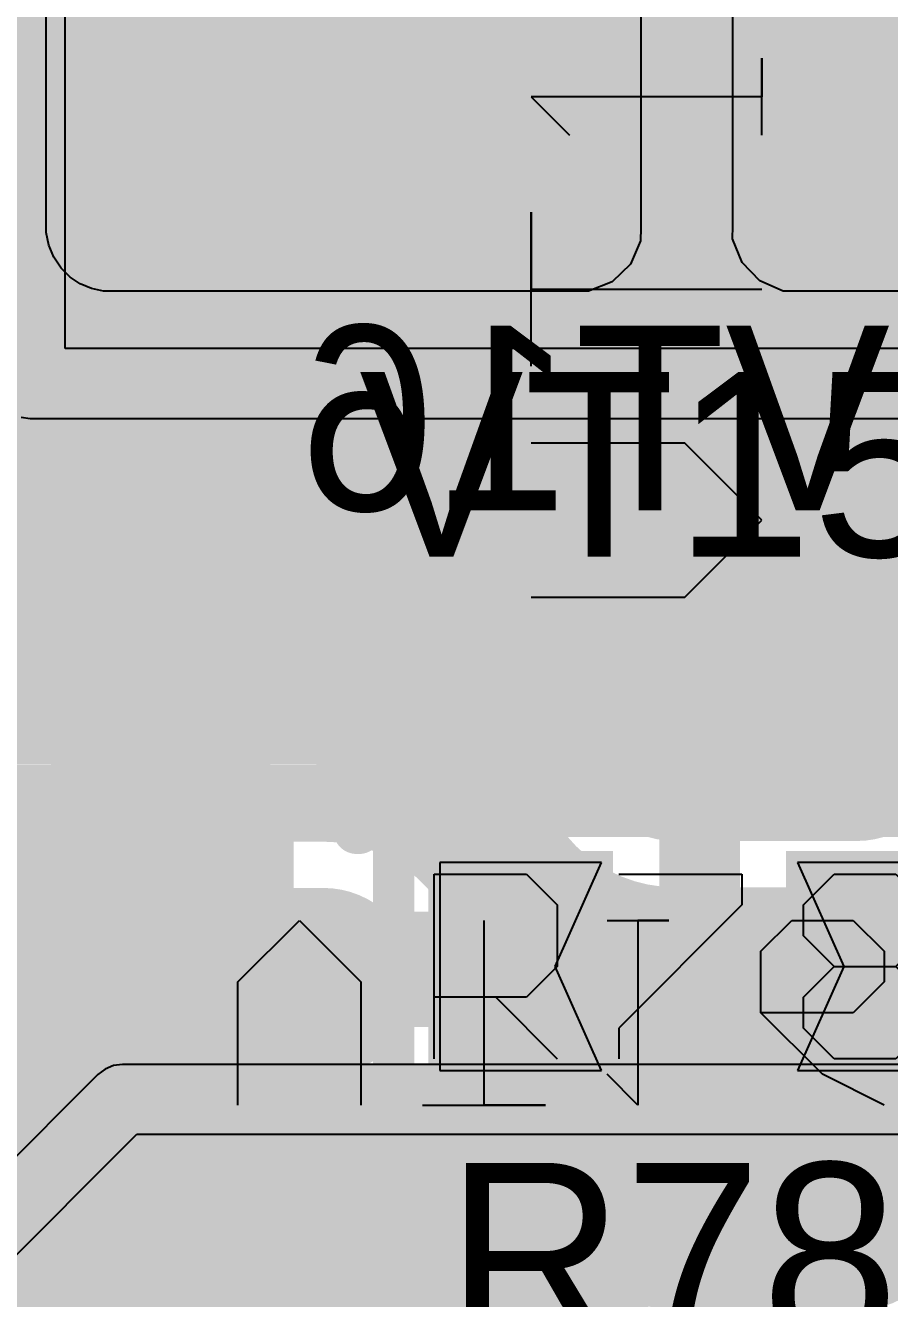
# Model space of a CAD drawing. Header units: millimetres. Extents: x 0.11 to 5.67, y 0.55 to 4.24.
# Drawn here: x 1.012 to 1.1594, y 3.2347 to 3.4518 of the extents above; entities that cross this region are included whole.
import ezdxf

# ---------------------------------------------------------------- set-up
doc = ezdxf.new("R2010")
doc.units = ezdxf.units.MM
doc.header["$MEASUREMENT"] = 0
for name, color, linetype in [('BottomLayer', 5, 'Continuous'), ('BottomOverlay', 54, 'Continuous'), ('BottomPaste', 16, 'Continuous'), ('BottomSolder', 6, 'Continuous'), ('InternalPlane1', 76, 'Continuous'), ('InternalPlane2', 16, 'Continuous'), ('Mechanical1', 6, 'Continuous'), ('Mechanical3', 76, 'Continuous'), ('MultiLayer', 9, 'Continuous'), ('TopLayer', 1, 'Continuous'), ('TopOverlay', 2, 'Continuous'), ('TopPaste', 8, 'Continuous'), ('TopSolder', 216, 'Continuous'), ('ViaHoleLayer', 16, 'Continuous')]:
    doc.layers.add(name, color=color, linetype=linetype)

# ---------------------------------------------------------------- blocks, each defined once
blk = doc.blocks.new('SOT_23_123__B_50')
at = {"layer": 'BottomLayer', "const_width": 0.02807}
for points in [[(0.06125, 0.04134), (0.03027, 0.04134)], [(-0.02975, 0.00134), (-0.06073, 0.00134)], [(0.06125, -0.03866), (0.03027, -0.03866)]]:
    blk.add_lwpolyline(points, dxfattribs=at)
at = {"layer": 'BottomLayer', "const_width": 0.01404}
for points in [[(0.02325, 0.04134, 1), (0.03729, 0.04134, 1)], [(0.05423, 0.04134, 1), (0.06827, 0.04134, 1)], [(-0.06775, 0.00134, 1), (-0.05371, 0.00134, 1)], [(-0.03677, 0.00134, 1), (-0.02273, 0.00134, 1)], [(0.02325, -0.03866, 1), (0.03729, -0.03866, 1)], [(0.05423, -0.03866, 1), (0.06827, -0.03866, 1)]]:
    blk.add_lwpolyline(points, format="xyb", close=True, dxfattribs=at)
at = {"layer": 'BottomOverlay', "const_width": 0.01}
for points in [[(-0.02424, 0.06134), (0.01576, 0.06134)], [(-0.02424, 0.03134), (-0.02424, 0.06134)], [(0.02576, -0.00866), (0.02576, 0.01134)], [(-0.02424, -0.05866), (-0.02424, -0.02866)], [(-0.02424, -0.05866), (0.01576, -0.05866)]]:
    blk.add_lwpolyline(points, dxfattribs=at)
at = {"layer": 'BottomOverlay', "const_width": 0.005}
for points in [[(-0.02674, 0.06134, 1), (-0.02174, 0.06134, 1)], [(-0.02674, 0.06134, 1), (-0.02174, 0.06134, 1)], [(0.01326, 0.06134, 1), (0.01826, 0.06134, 1)], [(-0.02674, 0.03134, 1), (-0.02174, 0.03134, 1)], [(0.02326, 0.01134, 1), (0.02826, 0.01134, 1)], [(0.02326, -0.00866, 1), (0.02826, -0.00866, 1)], [(-0.02674, -0.02866, 1), (-0.02174, -0.02866, 1)], [(-0.02674, -0.05866, 1), (-0.02174, -0.05866, 1)], [(-0.02674, -0.05866, 1), (-0.02174, -0.05866, 1)], [(0.01326, -0.05866, 1), (0.01826, -0.05866, 1)]]:
    blk.add_lwpolyline(points, format="xyb", close=True, dxfattribs=at)
at = {"layer": 'BottomPaste', "const_width": 0.02807}
for points in [[(0.06125, 0.04134), (0.03027, 0.04134)], [(-0.02975, 0.00134), (-0.06073, 0.00134)], [(0.06125, -0.03866), (0.03027, -0.03866)]]:
    blk.add_lwpolyline(points, dxfattribs=at)
at = {"layer": 'BottomPaste', "const_width": 0.01404}
for points in [[(0.02325, 0.04134, 1), (0.03729, 0.04134, 1)], [(0.05423, 0.04134, 1), (0.06827, 0.04134, 1)], [(-0.06775, 0.00134, 1), (-0.05371, 0.00134, 1)], [(-0.03677, 0.00134, 1), (-0.02273, 0.00134, 1)], [(0.02325, -0.03866, 1), (0.03729, -0.03866, 1)], [(0.05423, -0.03866, 1), (0.06827, -0.03866, 1)]]:
    blk.add_lwpolyline(points, format="xyb", close=True, dxfattribs=at)
at = {"layer": 'BottomSolder', "const_width": 0.03201}
for points in [[(0.06125, 0.04134), (0.03027, 0.04134)], [(-0.02975, 0.00134), (-0.06073, 0.00134)], [(0.06125, -0.03866), (0.03027, -0.03866)]]:
    blk.add_lwpolyline(points, dxfattribs=at)
at = {"layer": 'BottomSolder', "const_width": 0.016}
for points in [[(0.02227, 0.04134, 1), (0.03827, 0.04134, 1)], [(0.05325, 0.04134, 1), (0.06925, 0.04134, 1)], [(-0.06873, 0.00134, 1), (-0.05273, 0.00134, 1)], [(-0.03775, 0.00134, 1), (-0.02175, 0.00134, 1)], [(0.02227, -0.03866, 1), (0.03827, -0.03866, 1)], [(0.05325, -0.03866, 1), (0.06925, -0.03866, 1)]]:
    blk.add_lwpolyline(points, format="xyb", close=True, dxfattribs=at)
at = {"layer": 'Mechanical3'}
for p, q in [((-0.04429, 0.00132), (-0.0338, 0.01181)), ((-0.0338, 0.01181), (-0.0233, 0.00132)), ((-0.00231, -0.01967), (-0.00231, 0.01181)), ((0.01868, 0.01181), (0.02918, 0.01181)), ((0.02918, 0.01181), (0.02393, 0.01181)), ((0.02393, 0.01181), (0.02393, -0.01967)), ((0.04492, 0.00656), (0.05017, 0.01181)), ((0.05017, 0.01181), (0.06066, 0.01181)), ((0.06066, 0.01181), (0.06591, 0.00656)), ((0.04492, -0.00393), (0.04492, 0.00656)), ((0.06591, 0.00656), (0.06591, 0.00132)), ((-0.04429, -0.01967), (-0.04429, 0.00132)), ((-0.0233, 0.00132), (-0.0233, -0.01967)), ((0.06591, 0.00132), (0.06066, -0.00393)), ((0.05541, -0.01443), (0.04492, -0.00393)), ((0.06066, -0.00393), (0.04492, -0.00393)), ((0.02393, -0.01967), (0.01868, -0.01443)), ((0.06591, -0.01967), (0.05541, -0.01443)), ((-0.01281, -0.01967), (0.00819, -0.01967)), ((0.00819, -0.01967), (-0.00231, -0.01967))]:
    blk.add_line(p, q, dxfattribs=at)
blk = doc.blocks.new('D_PAK_TO_252AA__51')
at = {"layer": 'Mechanical1', "const_width": 0.00197}
blk.add_lwpolyline([(-0.23031, 0.1437), (-0.23031, -0.1437)], dxfattribs=at)
at = {"layer": 'Mechanical3'}
for p, q in [((-0.11319, 0.02656), (-0.11319, 0.00032)), ((-0.08695, 0.00032), (-0.08695, 0.02656)), ((-0.07383, 0.02656), (-0.04759, 0.02656)), ((-0.04759, 0.02656), (-0.06071, 0.02656)), ((-0.06071, 0.02656), (-0.06071, -0.0128)), ((-0.02791, 0.02656), (-0.03447, 0.02)), ((-0.02791, -0.0128), (-0.02791, 0.02656)), ((-0.11319, 0.00032), (-0.10007, -0.0128)), ((-0.10007, -0.0128), (-0.08695, 0.00032)), ((-0.03447, -0.0128), (-0.02136, -0.0128)), ((-0.02136, -0.0128), (-0.02791, -0.0128))]:
    blk.add_line(p, q, dxfattribs=at)
at = {"layer": 'TopLayer', "const_width": 0.03937}
blk.add_lwpolyline([(-0.15453, 0.08976), (-0.1998, 0.08976)], dxfattribs=at)
at = {"layer": 'TopLayer'}
for points, const_width in [([(-0.20965, 0.08976, 1), (-0.18996, 0.08976, 1)], 0.01969), ([(-0.16437, 0.08976, 1), (-0.14469, 0.08976, 1)], 0.01969), ([(-0.05556, 0.09833, 1), (-0.04464, 0.09833, 1)], 0.01093)]:
    blk.add_lwpolyline(points, format="xyb", close=True, dxfattribs=dict(at, const_width=const_width))
for points in [[(-0.0501, -0.10925), (0.20758, -0.10925), (-0.0501, 0.10925), (0.20758, 0.10925)], [(-0.06102, -0.09833), (0.2185, -0.09833), (-0.06102, 0.09833), (0.2185, 0.09833)]]:
    blk.add_solid(points, dxfattribs=at)
at = {"layer": 'TopOverlay', "const_width": 0.00787}
blk.add_lwpolyline([(-0.11909, 0.13189), (-0.11909, -0.13189)], dxfattribs=at)
at = {"layer": 'TopPaste'}
for p, q in [((-0.05528, 0.10797), (-0.05323, 0.10882)), ((-0.05323, 0.10882), (-0.05105, 0.10925)), ((-0.05105, 0.10925), (-0.04994, 0.10925)), ((-0.04994, 0.10925), (-0.04993, 0.10925)), ((-0.04993, 0.10925), (0.06, 0.10925)), ((-0.05792, 0.10594), (-0.05713, 0.10673)), ((-0.05713, 0.10673), (-0.05528, 0.10797)), ((-0.05982, 0.10347), (-0.05866, 0.1052)), ((-0.05866, 0.1052), (-0.05792, 0.10594)), ((-0.05792, 0.10594), (-0.05792, 0.10594)), ((-0.06062, 0.10153), (-0.05982, 0.10347)), ((-0.06103, 0.09948), (-0.06062, 0.10153)), ((-0.06103, 0.09844), (-0.06103, 0.09948)), ((-0.06103, 0.01898), (-0.06103, 0.09844)), ((-0.06106, 0.0168), (-0.06103, 0.01898)), ((-0.06103, 0.01898), (-0.06103, 0.01898)), ((-0.05947, 0.01276), (-0.06106, 0.0168)), ((-0.05644, 0.00964), (-0.05947, 0.01276)), ((-0.05245, 0.00791), (-0.05644, 0.00964)), ((-0.05028, 0.00788), (-0.05245, 0.00791)), ((0.05976, 0.00788), (-0.05028, 0.00788)), ((-0.05618, -0.00941), (-0.05214, -0.0078)), ((-0.05214, -0.0078), (-0.04996, -0.00784)), ((-0.04996, -0.00784), (-0.04996, -0.00784)), ((-0.04996, -0.00784), (0.06008, -0.00784)), ((-0.05931, -0.01245), (-0.05618, -0.00941)), ((-0.06103, -0.01644), (-0.05931, -0.01245)), ((-0.06106, -0.01862), (-0.06103, -0.01644)), ((-0.06106, -0.09835), (-0.06106, -0.01862))]:
    blk.add_line(p, q, dxfattribs=at)
at = {"layer": 'TopPaste', "const_width": 0.04535}
blk.add_lwpolyline([(-0.15453, 0.08976), (-0.1998, 0.08976)], dxfattribs=at)
at = {"layer": 'TopPaste', "const_width": 0.02268}
for points in [[(-0.21114, 0.08976, 1), (-0.18846, 0.08976, 1)], [(-0.16587, 0.08976, 1), (-0.14319, 0.08976, 1)]]:
    blk.add_lwpolyline(points, format="xyb", close=True, dxfattribs=at)
at = {"layer": 'TopSolder', "const_width": 0.04331}
blk.add_lwpolyline([(-0.15453, 0.08976), (-0.1998, 0.08976)], dxfattribs=at)
at = {"layer": 'TopSolder'}
for points, const_width in [([(-0.21063, 0.08976, 1), (-0.18898, 0.08976, 1)], 0.02165), ([(-0.16535, 0.08976, 1), (-0.1437, 0.08976, 1)], 0.02165), ([(-0.05655, 0.09833, 1), (-0.04365, 0.09833, 1)], 0.01289)]:
    blk.add_lwpolyline(points, format="xyb", close=True, dxfattribs=dict(at, const_width=const_width))
for points in [[(-0.0501, -0.11122), (0.20758, -0.11122), (-0.0501, 0.11122), (0.20758, 0.11122)], [(-0.06299, -0.09833), (0.22047, -0.09833), (-0.06299, 0.09833), (0.22047, 0.09833)]]:
    blk.add_solid(points, dxfattribs=at)
blk = doc.blocks.new('RC0603_98')
at = {"layer": 'Mechanical3'}
for p, q in [((-0.04528, -0.01575), (-0.04528, 0.01574)), ((-0.04528, 0.01574), (-0.02953, 0.01574)), ((-0.02953, 0.01574), (-0.02429, 0.01049)), ((-0.01379, 0.01574), (0.0072, 0.01574)), ((0.0072, 0.01574), (0.0072, 0.01049)), ((0.0177, 0.01049), (0.02294, 0.01574)), ((0.02294, 0.01574), (0.03344, 0.01574)), ((0.03344, 0.01574), (0.03869, 0.01049)), ((-0.02429, 0.01049), (-0.02429, -0.00001)), ((0.0072, 0.01049), (-0.01379, -0.0105)), ((0.0177, 0.00524), (0.0177, 0.01049)), ((0.03869, 0.01049), (0.03869, 0.00524)), ((0.02294, -0.00001), (0.0177, 0.00524)), ((0.03869, 0.00524), (0.03344, -0.00001)), ((-0.02429, -0.00001), (-0.02953, -0.00525)), ((0.0177, -0.00525), (0.02294, -0.00001)), ((0.02294, -0.00001), (0.03344, -0.00001)), ((0.03344, -0.00001), (0.03869, -0.00525)), ((-0.02953, -0.00525), (-0.04528, -0.00525)), ((-0.03478, -0.00525), (-0.02429, -0.01575)), ((0.0177, -0.0105), (0.0177, -0.00525)), ((0.03869, -0.00525), (0.03869, -0.0105)), ((-0.01379, -0.0105), (-0.01379, -0.01575)), ((0.02294, -0.01575), (0.0177, -0.0105)), ((0.03869, -0.0105), (0.03344, -0.01575)), ((0.03344, -0.01575), (0.02294, -0.01575))]:
    blk.add_line(p, q, dxfattribs=at)
at = {"layer": 'TopLayer'}
for points in [[(-0.04429, -0.01772), (-0.01673, -0.01772), (-0.04429, 0.01772), (-0.01673, 0.01772)], [(0.04427, 0.01772), (0.01671, 0.01772), (0.04427, -0.01772), (0.01671, -0.01772)]]:
    blk.add_solid(points, dxfattribs=at)
at = {"layer": 'TopOverlay', "const_width": 0.00701}
for points in [[(-0.05217, -0.02559), (-0.05217, 0.02559)], [(-0.05217, 0.02559), (0.05217, 0.02559)], [(0.05217, -0.02559), (0.05217, 0.02559)], [(-0.05217, -0.02559), (0.05217, -0.02559)]]:
    blk.add_lwpolyline(points, dxfattribs=at)
at = {"layer": 'TopOverlay', "const_width": 0.0035}
for points in [[(-0.05392, 0.02559, 1), (-0.05041, 0.02559, 1)], [(-0.05392, 0.02559, 1), (-0.05041, 0.02559, 1)], [(0.05041, 0.02559, 1), (0.05392, 0.02559, 1)], [(0.05041, 0.02559, 1), (0.05392, 0.02559, 1)], [(-0.05392, -0.02559, 1), (-0.05041, -0.02559, 1)], [(-0.05392, -0.02559, 1), (-0.05041, -0.02559, 1)], [(0.05041, -0.02559, 1), (0.05392, -0.02559, 1)], [(0.05041, -0.02559, 1), (0.05392, -0.02559, 1)]]:
    blk.add_lwpolyline(points, format="xyb", close=True, dxfattribs=at)
at = {"layer": 'TopPaste'}
for p, q in [((-0.04429, 0.01772), (-0.04429, -0.01772)), ((-0.01673, 0.01772), (-0.04429, 0.01772)), ((-0.02461, 0), (-0.01673, 0.01772)), ((0.04427, 0.01772), (0.01671, 0.01772)), ((0.01671, 0.01772), (0.02458, 0)), ((0.04427, -0.01772), (0.04427, 0.01772)), ((-0.01673, -0.01772), (-0.02461, 0)), ((0.02458, 0), (0.01671, -0.01772)), ((-0.04429, -0.01772), (-0.01673, -0.01772)), ((0.01671, -0.01772), (0.04427, -0.01772))]:
    blk.add_line(p, q, dxfattribs=at)
at = {"layer": 'TopSolder'}
for points in [[(-0.04626, -0.01969), (-0.01476, -0.01969), (-0.04626, 0.01969), (-0.01476, 0.01969)], [(0.04624, 0.01969), (0.01474, 0.01969), (0.04624, -0.01969), (0.01474, -0.01969)]]:
    blk.add_solid(points, dxfattribs=at)

msp = doc.modelspace()

# ---------------------------------------------------------------- linework, layer by layer
at = {"layer": 'BottomLayer'}
for points, const_width in [([(0.72047, 3.4557), (2.58723, 3.4557)], 0.00787), ([(0.72047, 3.44783), (2.58936, 3.44783)], 0.00787), ([(0.72047, 3.43995), (2.59325, 3.43995)], 0.00787), ([(0.72047, 3.43208), (2.59959, 3.43208)], 0.00787), ([(0.80794, 3.4242), (2.61066, 3.4242)], 0.00787), ([(0.81586, 3.41633), (2.8063, 3.41633)], 0.00787), ([(0.8218, 3.40846), (1.73055, 3.40846)], 0.00787), ([(0.82967, 3.40058), (1.72484, 3.40058)], 0.00787), ([(0.83755, 3.39271), (1.72261, 3.39271)], 0.00787), ([(0.84542, 3.38483), (1.72244, 3.38483)], 0.00787), ([(0.85244, 3.37696), (1.72052, 3.37696)], 0.00787), ([(0.85556, 3.36909), (1.71265, 3.36909)], 0.00787), ([(0.85602, 3.36121), (1.70477, 3.36121)], 0.00787), ([(1.12279, 3.35656), (1.15377, 3.35656)], 0.00787), ([(0.85602, 3.35334), (1.1098, 3.35334)], 0.00787), ([(0.9227, 3.34546), (1.10056, 3.34546)], 0.00787), ([(0.93364, 3.33759), (1.09642, 3.33759)], 0.00787), ([(1.13828, 3.32874), (1.13877, 3.32825)], 0.01969), ([(1.13877, 3.32825), (1.21309, 3.32825)], 0.01969), ([(0.93832, 3.32972), (1.09499, 3.32972)], 0.00787), ([(0.99287, 3.32184), (1.09584, 3.32184)], 0.00787), ([(1.03179, 3.31656), (1.06277, 3.31656)], 0.00787), ([(1.0137, 3.31397), (1.02007, 3.31397)], 0.00787), ([(1.07449, 3.31397), (1.09922, 3.31397)], 0.00787), ([(1.08451, 3.30609), (1.10664, 3.30609)], 0.00787), ([(1.12279, 3.30093), (1.15377, 3.30093)], 0.00787), ([(1.08892, 3.29822), (1.32998, 3.29822)], 0.00787), ([(0.99311, 3.2874), (1.04594, 3.2874)], 0.01969), ([(1.04594, 3.2874), (1.04728, 3.28874)], 0.01969), ([(1.09054, 3.29035), (1.18209, 3.29035)], 0.00787), ([(1.08987, 3.28247), (1.18209, 3.28247)], 0.00787), ([(1.08672, 3.2746), (1.18209, 3.2746)], 0.00787), ([(1.12279, 3.27459), (1.15377, 3.27459)], 0.00787), ([(1.13828, 3.24874), (1.13828, 3.27065)], 0.00787), ([(1.07977, 3.26672), (1.10422, 3.26672)], 0.00787), ([(1.01481, 3.26378), (1.01951, 3.26378)], 0.00787), ([(1.03179, 3.26093), (1.06277, 3.26093)], 0.00787), ([(1.00786, 3.25885), (1.099, 3.25885)], 0.00787), ([(1.09843, 3.25), (1.13702, 3.25)], 0.01969), ([(1.13702, 3.25), (1.13828, 3.24874)], 0.01969), ([(0.95013, 3.25098), (1.09704, 3.25098)], 0.00787), ([(1.10088, 3.24874), (1.13828, 3.24874)], 0.00787), ([(1.13828, 3.22683), (1.13828, 3.24874)], 0.00787), ([(1.13828, 3.24874), (1.17568, 3.24874)], 0.00787), ([(0.95257, 3.2431), (1.09756, 3.2431)], 0.00787), ([(0.95276, 3.23523), (1.10075, 3.23523)], 0.00787)]:
    msp.add_lwpolyline(points, dxfattribs=dict(at, const_width=const_width))
at = {"layer": 'BottomLayer', "const_width": 0.00787}
for points in [[(1.12279, 3.30093, -1), (1.12279, 3.35656)], [(1.15377, 3.35656, -0.148295), (1.16922, 3.35187)], [(1.01481, 3.26378, -2.369096), (1.01611, 3.31172)], [(1.01611, 3.31172, -0.150774), (1.03179, 3.31656)], [(1.06277, 3.31656, -0.414214), (1.09059, 3.28874)], [(1.16763, 3.30463, -0.131182), (1.15377, 3.30093)], [(1.09059, 3.28874, -0.414214), (1.06277, 3.26093)], [(1.12279, 3.22289, -1), (1.12279, 3.27459)], [(1.15377, 3.27459, -0.414214), (1.17962, 3.24874)], [(1.03179, 3.26093, -0.11475), (1.01951, 3.26378)], [(1.17962, 3.24874, -0.414214), (1.15377, 3.22289)]]:
    msp.add_lwpolyline(points, format="xyb", dxfattribs=at)
at = {"layer": 'BottomLayer'}
for points, const_width in [([(1.12082, 3.35656, 1), (1.12476, 3.35656, 1)], 0.00394), ([(1.12082, 3.35656, 1), (1.12476, 3.35656, 1)], 0.00394), ([(1.1518, 3.35656, 1), (1.15574, 3.35656, 1)], 0.00394), ([(1.1518, 3.35656, 1), (1.15574, 3.35656, 1)], 0.00394), ([(1.10783, 3.35334, 1), (1.11177, 3.35334, 1)], 0.00394), ([(1.09859, 3.34546, 1), (1.10253, 3.34546, 1)], 0.00394), ([(1.09445, 3.33759, 1), (1.09839, 3.33759, 1)], 0.00394), ([(1.13336, 3.32874, 1), (1.1432, 3.32874, 1)], 0.00984), ([(1.13385, 3.32825, 1), (1.14369, 3.32825, 1)], 0.00984), ([(1.13385, 3.32825, 1), (1.14369, 3.32825, 1)], 0.00984), ([(1.09302, 3.32972, 1), (1.09696, 3.32972, 1)], 0.00394), ([(1.09387, 3.32184, 1), (1.09781, 3.32184, 1)], 0.00394), ([(1.02982, 3.31656, 1), (1.03376, 3.31656, 1)], 0.00394), ([(1.02982, 3.31656, 1), (1.03376, 3.31656, 1)], 0.00394), ([(1.0608, 3.31656, 1), (1.06474, 3.31656, 1)], 0.00394), ([(1.0608, 3.31656, 1), (1.06474, 3.31656, 1)], 0.00394), ([(1.01173, 3.31397, 1), (1.01567, 3.31397, 1)], 0.00394), ([(1.0181, 3.31397, 1), (1.02204, 3.31397, 1)], 0.00394), ([(1.07252, 3.31397, 1), (1.07645, 3.31397, 1)], 0.00394), ([(1.09725, 3.31397, 1), (1.10119, 3.31397, 1)], 0.00394), ([(1.01415, 3.31172, 1), (1.01808, 3.31172, 1)], 0.00394), ([(1.01415, 3.31172, 1), (1.01808, 3.31172, 1)], 0.00394), ([(1.08254, 3.30609, 1), (1.08648, 3.30609, 1)], 0.00394), ([(1.10467, 3.30609, 1), (1.10861, 3.30609, 1)], 0.00394), ([(1.12082, 3.30093, 1), (1.12476, 3.30093, 1)], 0.00394), ([(1.12082, 3.30093, 1), (1.12476, 3.30093, 1)], 0.00394), ([(1.1518, 3.30093, 1), (1.15574, 3.30093, 1)], 0.00394), ([(1.1518, 3.30093, 1), (1.15574, 3.30093, 1)], 0.00394), ([(1.08695, 3.29822, 1), (1.09089, 3.29822, 1)], 0.00394), ([(1.04102, 3.2874, 1), (1.05086, 3.2874, 1)], 0.00984), ([(1.04102, 3.2874, 1), (1.05086, 3.2874, 1)], 0.00984), ([(1.04236, 3.28874, 1), (1.0522, 3.28874, 1)], 0.00984), ([(1.08857, 3.29035, 1), (1.09251, 3.29035, 1)], 0.00394), ([(1.08862, 3.28874, 1), (1.09256, 3.28874, 1)], 0.00394), ([(1.08862, 3.28874, 1), (1.09256, 3.28874, 1)], 0.00394), ([(1.0879, 3.28247, 1), (1.09184, 3.28247, 1)], 0.00394), ([(1.08475, 3.2746, 1), (1.08869, 3.2746, 1)], 0.00394), ([(1.12082, 3.27459, 1), (1.12476, 3.27459, 1)], 0.00394), ([(1.12082, 3.27459, 1), (1.12476, 3.27459, 1)], 0.00394), ([(1.1518, 3.27459, 1), (1.15574, 3.27459, 1)], 0.00394), ([(1.1518, 3.27459, 1), (1.15574, 3.27459, 1)], 0.00394), ([(1.13631, 3.27065, 1), (1.14025, 3.27065, 1)], 0.00394), ([(1.0778, 3.26672, 1), (1.08174, 3.26672, 1)], 0.00394), ([(1.10225, 3.26672, 1), (1.10619, 3.26672, 1)], 0.00394), ([(1.01284, 3.26378, 1), (1.01678, 3.26378, 1)], 0.00394), ([(1.01284, 3.26378, 1), (1.01678, 3.26378, 1)], 0.00394), ([(1.01755, 3.26378, 1), (1.02148, 3.26378, 1)], 0.00394), ([(1.01755, 3.26378, 1), (1.02148, 3.26378, 1)], 0.00394), ([(1.02982, 3.26093, 1), (1.03376, 3.26093, 1)], 0.00394), ([(1.02982, 3.26093, 1), (1.03376, 3.26093, 1)], 0.00394), ([(1.0608, 3.26093, 1), (1.06474, 3.26093, 1)], 0.00394), ([(1.0608, 3.26093, 1), (1.06474, 3.26093, 1)], 0.00394), ([(1.09252, 3.25, 1), (1.10433, 3.25, 1)], 0.01181), ([(1.09703, 3.25885, 1), (1.10097, 3.25885, 1)], 0.00394), ([(1.0935, 3.25, 1), (1.10335, 3.25, 1)], 0.00984), ([(1.1321, 3.25, 1), (1.14194, 3.25, 1)], 0.00984), ([(1.1321, 3.25, 1), (1.14194, 3.25, 1)], 0.00984), ([(1.13336, 3.24874, 1), (1.1432, 3.24874, 1)], 0.00984), ([(1.09507, 3.25098, 1), (1.09901, 3.25098, 1)], 0.00394), ([(1.09891, 3.24874, 1), (1.10285, 3.24874, 1)], 0.00394), ([(1.13631, 3.24874, 1), (1.14025, 3.24874, 1)], 0.00394), ([(1.13631, 3.24874, 1), (1.14025, 3.24874, 1)], 0.00394), ([(1.13631, 3.24874, 1), (1.14025, 3.24874, 1)], 0.00394), ([(1.13631, 3.24874, 1), (1.14025, 3.24874, 1)], 0.00394), ([(1.09559, 3.2431, 1), (1.09953, 3.2431, 1)], 0.00394), ([(1.09879, 3.23523, 1), (1.10272, 3.23523, 1)], 0.00394)]:
    msp.add_lwpolyline(points, format="xyb", close=True, dxfattribs=dict(at, const_width=const_width))
at = {"layer": 'InternalPlane1', "const_width": 0.02984}
msp.add_lwpolyline([(0.9772, 3.28839, 1), (1.00705, 3.28839, 1)], format="xyb", close=True, dxfattribs=at)
at = {"layer": 'InternalPlane2'}
for p, q in [((1.01875, 3.3967), (1.01875, 3.50197)), ((1.22982, 3.3967), (1.01875, 3.3967)), ((1.01125, 3.38499), (1.0128, 3.38479)), ((1.0128, 3.38479), (1.23228, 3.38479)), ((1.02433, 3.27291), (0.96724, 3.21583)), ((1.02557, 3.27386), (1.02433, 3.27291)), ((1.027, 3.27445), (1.02557, 3.27386)), ((1.02854, 3.27466), (1.027, 3.27445)), ((1.32332, 3.27466), (1.02854, 3.27466)), ((0.97741, 3.20915), (1.03101, 3.26274)), ((1.03101, 3.26274), (1.32579, 3.26274))]:
    msp.add_line(p, q, dxfattribs=at)
at = {"layer": 'InternalPlane2', "const_width": 0.01181}
for points in [[(1.0128, 3.39075), (1.0128, 3.50197)], [(1.0128, 3.39075), (1.23228, 3.39075)], [(0.97146, 3.21161), (1.02854, 3.2687)], [(1.02854, 3.2687), (1.32579, 3.2687)]]:
    msp.add_lwpolyline(points, dxfattribs=at)
at = {"layer": 'InternalPlane2'}
for points, const_width in [([(1.00984, 3.39075, 1), (1.01575, 3.39075, 1)], 0.00591), ([(1.00984, 3.39075, 1), (1.01575, 3.39075, 1)], 0.00591), ([(0.9772, 3.28839, 1), (1.00705, 3.28839, 1)], 0.02984), ([(1.08547, 3.25, 1), (1.11138, 3.25, 1)], 0.02591), ([(1.02559, 3.2687, 1), (1.0315, 3.2687, 1)], 0.00591), ([(1.02559, 3.2687, 1), (1.0315, 3.2687, 1)], 0.00591)]:
    msp.add_lwpolyline(points, format="xyb", close=True, dxfattribs=dict(at, const_width=const_width))
at = {"layer": 'MultiLayer', "const_width": 0.01181}
msp.add_lwpolyline([(1.09252, 3.25, 1), (1.10433, 3.25, 1)], format="xyb", close=True, dxfattribs=at)
at = {"layer": 'TopLayer'}
for points, const_width in [([(0.72047, 3.4557), (1.23524, 3.4557)], 0.00787), ([(0.72047, 3.44783), (1.23524, 3.44783)], 0.00787), ([(0.72047, 3.43995), (1.23524, 3.43995)], 0.00787), ([(0.72047, 3.43208), (1.23524, 3.43208)], 0.00787), ([(0.72047, 3.4242), (1.23524, 3.4242)], 0.00787), ([(0.72047, 3.41633), (1.23524, 3.41633)], 0.00787), ([(0.72047, 3.40846), (1.23524, 3.40846)], 0.00787), ([(0.72047, 3.40058), (1.23524, 3.40058)], 0.00787), ([(0.72047, 3.39271), (1.23524, 3.39271)], 0.00787), ([(0.72047, 3.38483), (1.23524, 3.38483)], 0.00787), ([(0.72047, 3.37697), (1.23524, 3.37697)], 0.00787), ([(0.72047, 3.35925), (1.23524, 3.35925)], 0.00787), ([(0.72047, 3.35334), (1.24114, 3.35334)], 0.00787), ([(0.72047, 3.34546), (1.02695, 3.34546)], 0.00787), ([(1.04313, 3.34546), (1.20648, 3.34546)], 0.00787), ([(0.72047, 3.33759), (1.01235, 3.33759)], 0.00787), ([(1.05773, 3.33759), (1.19188, 3.33759)], 0.00787), ([(1.06403, 3.32972), (1.18558, 3.32972)], 0.00787), ([(1.0689, 3.32283), (1.12402, 3.32283)], 0.00787), ([(1.0689, 3.31447), (1.0689, 3.32283)], 0.00787), ([(1.12402, 3.25984), (1.12402, 3.32283)], 0.00787), ([(1.12402, 3.32184), (1.1299, 3.32184)], 0.00787), ([(1.1299, 3.32283), (1.18258, 3.32283)], 0.00787), ([(1.1299, 3.25984), (1.1299, 3.32283)], 0.00787), ([(1.12402, 3.31397), (1.1299, 3.31397)], 0.00787), ([(1.12402, 3.30609), (1.1299, 3.30609)], 0.00787), ([(1.09596, 3.29085), (1.09646, 3.29134)], 0.01969), ([(1.12402, 3.29822), (1.1299, 3.29822)], 0.00787), ([(1.15746, 3.29134), (1.15795, 3.29085)], 0.01969), ([(0.99311, 3.28937), (1.03405, 3.28937)], 0.01969), ([(1.03405, 3.28937), (1.03504, 3.29035)], 0.01969), ([(1.03504, 3.29035), (1.03553, 3.29085)], 0.01969), ([(1.03553, 3.29085), (1.09596, 3.29085)], 0.01969), ([(1.15795, 3.29085), (1.21407, 3.29085)], 0.01969), ([(1.12402, 3.29035), (1.1299, 3.29035)], 0.00787), ([(1.12402, 3.28247), (1.1299, 3.28247)], 0.00787), ([(1.12402, 3.2746), (1.1299, 3.2746)], 0.00787), ([(1.0689, 3.25984), (1.0689, 3.26722)], 0.00787), ([(1.12402, 3.26672), (1.1299, 3.26672)], 0.00787), ([(1.06731, 3.25885), (1.1823, 3.25885)], 0.00787), ([(1.0689, 3.25984), (1.12402, 3.25984)], 0.00787), ([(1.1299, 3.25984), (1.18204, 3.25984)], 0.00787), ([(1.06402, 3.25098), (1.18559, 3.25098)], 0.00787), ([(0.74606, 3.24705), (1.00872, 3.24705)], 0.00787), ([(1.06136, 3.24705), (1.08334, 3.24705)], 0.00787), ([(1.11351, 3.24705), (1.18602, 3.24705)], 0.00787), ([(1.09463, 3.2431), (1.10222, 3.2431)], 0.00787)]:
    msp.add_lwpolyline(points, dxfattribs=dict(at, const_width=const_width))
at = {"layer": 'TopLayer', "const_width": 0.00787}
for points in [[(1.00237, 3.32024, -0.876637), (1.06847, 3.31447)], [(1.0685, 3.26722, -0.164213), (1.06136, 3.24705)], [(1.00872, 3.24705, -0.084119), (1.00338, 3.25687)], [(1.08334, 3.24705, -0.15896), (1.09378, 3.24364)], [(1.08334, 3.24705, -0.15896), (1.09378, 3.24364)], [(1.10307, 3.24364, -0.15896), (1.11351, 3.24705)], [(1.10307, 3.24364, -0.15896), (1.11351, 3.24705)], [(1.10307, 3.24364, -0.326162), (1.09378, 3.24364)]]:
    msp.add_lwpolyline(points, format="xyb", dxfattribs=at)
at = {"layer": 'TopLayer'}
for points, const_width in [([(1.02498, 3.34546, 1), (1.02892, 3.34546, 1)], 0.00394), ([(1.04116, 3.34546, 1), (1.0451, 3.34546, 1)], 0.00394), ([(1.01038, 3.33759, 1), (1.01432, 3.33759, 1)], 0.00394), ([(1.05576, 3.33759, 1), (1.0597, 3.33759, 1)], 0.00394), ([(1.06206, 3.32972, 1), (1.06599, 3.32972, 1)], 0.00394), ([(1.06693, 3.32283, 1), (1.07087, 3.32283, 1)], 0.00394), ([(1.06693, 3.32283, 1), (1.07087, 3.32283, 1)], 0.00394), ([(1.12205, 3.32283, 1), (1.12598, 3.32283, 1)], 0.00394), ([(1.12205, 3.32283, 1), (1.12598, 3.32283, 1)], 0.00394), ([(1.12205, 3.32184, 1), (1.12598, 3.32184, 1)], 0.00394), ([(1.12793, 3.32283, 1), (1.13187, 3.32283, 1)], 0.00394), ([(1.12793, 3.32283, 1), (1.13187, 3.32283, 1)], 0.00394), ([(1.12793, 3.32184, 1), (1.13187, 3.32184, 1)], 0.00394), ([(1.0665, 3.31447, 1), (1.07044, 3.31447, 1)], 0.00394), ([(1.06693, 3.31447, 1), (1.07087, 3.31447, 1)], 0.00394), ([(1.12205, 3.31397, 1), (1.12598, 3.31397, 1)], 0.00394), ([(1.12793, 3.31397, 1), (1.13187, 3.31397, 1)], 0.00394), ([(1.12205, 3.30609, 1), (1.12598, 3.30609, 1)], 0.00394), ([(1.12793, 3.30609, 1), (1.13187, 3.30609, 1)], 0.00394), ([(1.09154, 3.29134, 1), (1.10138, 3.29134, 1)], 0.00984), ([(1.12205, 3.29822, 1), (1.12598, 3.29822, 1)], 0.00394), ([(1.12793, 3.29822, 1), (1.13187, 3.29822, 1)], 0.00394), ([(1.15254, 3.29134, 1), (1.16238, 3.29134, 1)], 0.00984), ([(1.02913, 3.28937, 1), (1.03898, 3.28937, 1)], 0.00984), ([(1.02913, 3.28937, 1), (1.03898, 3.28937, 1)], 0.00984), ([(1.03012, 3.29035, 1), (1.03996, 3.29035, 1)], 0.00984), ([(1.03012, 3.29035, 1), (1.03996, 3.29035, 1)], 0.00984), ([(1.03061, 3.29085, 1), (1.04045, 3.29085, 1)], 0.00984), ([(1.03061, 3.29085, 1), (1.04045, 3.29085, 1)], 0.00984), ([(1.09104, 3.29085, 1), (1.10089, 3.29085, 1)], 0.00984), ([(1.09104, 3.29085, 1), (1.10089, 3.29085, 1)], 0.00984), ([(1.15303, 3.29085, 1), (1.16287, 3.29085, 1)], 0.00984), ([(1.15303, 3.29085, 1), (1.16287, 3.29085, 1)], 0.00984), ([(1.12205, 3.29035, 1), (1.12598, 3.29035, 1)], 0.00394), ([(1.12793, 3.29035, 1), (1.13187, 3.29035, 1)], 0.00394), ([(1.12205, 3.28247, 1), (1.12598, 3.28247, 1)], 0.00394), ([(1.12793, 3.28247, 1), (1.13187, 3.28247, 1)], 0.00394), ([(1.12205, 3.2746, 1), (1.12598, 3.2746, 1)], 0.00394), ([(1.12793, 3.2746, 1), (1.13187, 3.2746, 1)], 0.00394), ([(1.06653, 3.26722, 1), (1.07047, 3.26722, 1)], 0.00394), ([(1.06693, 3.26722, 1), (1.07087, 3.26722, 1)], 0.00394), ([(1.12205, 3.26672, 1), (1.12598, 3.26672, 1)], 0.00394), ([(1.12793, 3.26672, 1), (1.13187, 3.26672, 1)], 0.00394), ([(1.06534, 3.25885, 1), (1.06928, 3.25885, 1)], 0.00394), ([(1.06693, 3.25984, 1), (1.07087, 3.25984, 1)], 0.00394), ([(1.06693, 3.25984, 1), (1.07087, 3.25984, 1)], 0.00394), ([(1.09252, 3.25, 1), (1.10433, 3.25, 1)], 0.01181), ([(1.12205, 3.25984, 1), (1.12598, 3.25984, 1)], 0.00394), ([(1.12205, 3.25984, 1), (1.12598, 3.25984, 1)], 0.00394), ([(1.12793, 3.25984, 1), (1.13187, 3.25984, 1)], 0.00394), ([(1.12793, 3.25984, 1), (1.13187, 3.25984, 1)], 0.00394), ([(1.06205, 3.25098, 1), (1.06598, 3.25098, 1)], 0.00394), ([(1.00675, 3.24705, 1), (1.01069, 3.24705, 1)], 0.00394), ([(1.00675, 3.24705, 1), (1.01069, 3.24705, 1)], 0.00394), ([(1.05939, 3.24705, 1), (1.06333, 3.24705, 1)], 0.00394), ([(1.05939, 3.24705, 1), (1.06333, 3.24705, 1)], 0.00394), ([(1.08137, 3.24705, 1), (1.08531, 3.24705, 1)], 0.00394), ([(1.08137, 3.24705, 1), (1.08531, 3.24705, 1)], 0.00394), ([(1.08137, 3.24705, 1), (1.08531, 3.24705, 1)], 0.00394), ([(1.11154, 3.24705, 1), (1.11548, 3.24705, 1)], 0.00394), ([(1.11154, 3.24705, 1), (1.11548, 3.24705, 1)], 0.00394), ([(1.11154, 3.24705, 1), (1.11548, 3.24705, 1)], 0.00394), ([(1.09181, 3.24364, 1), (1.09575, 3.24364, 1)], 0.00394), ([(1.09181, 3.24364, 1), (1.09575, 3.24364, 1)], 0.00394), ([(1.09181, 3.24364, 1), (1.09575, 3.24364, 1)], 0.00394), ([(1.09266, 3.2431, 1), (1.0966, 3.2431, 1)], 0.00394), ([(1.10025, 3.2431, 1), (1.10419, 3.2431, 1)], 0.00394), ([(1.1011, 3.24364, 1), (1.10504, 3.24364, 1)], 0.00394), ([(1.1011, 3.24364, 1), (1.10504, 3.24364, 1)], 0.00394), ([(1.1011, 3.24364, 1), (1.10504, 3.24364, 1)], 0.00394)]:
    msp.add_lwpolyline(points, format="xyb", close=True, dxfattribs=dict(at, const_width=const_width))
at = {"layer": 'ViaHoleLayer', "const_width": 0.00591}
msp.add_lwpolyline([(1.09547, 3.25, 1), (1.10138, 3.25, 1)], format="xyb", close=True, dxfattribs=at)

# ---------------------------------------------------------------- block references
for name, p, rotation in [('D_PAK_TO_252AA__51', (1.1248, 3.46752), 90), ('RC0603_98', (1.12697, 3.29134), 360)]:
    msp.add_blockref(name, p, dxfattribs=dict(rotation=rotation))
msp.add_blockref('SOT_23_123__B_50', (1.09252, 3.2874))

# ---------------------------------------------------------------- texts
at = {"layer": 'BottomOverlay', "text_generation_flag": 2}
msp.add_text('VT16', height=0.031496, dxfattribs=at).set_placement((1.15945, 3.36909))
at = {"layer": 'TopOverlay'}
for s, p in [('VT15', (1.0689, 3.36122)), ('R78', (1.08366, 3.22638))]:
    msp.add_text(s, height=0.031496, dxfattribs=at).set_placement(p)

doc.saveas('drawing.dxf')
